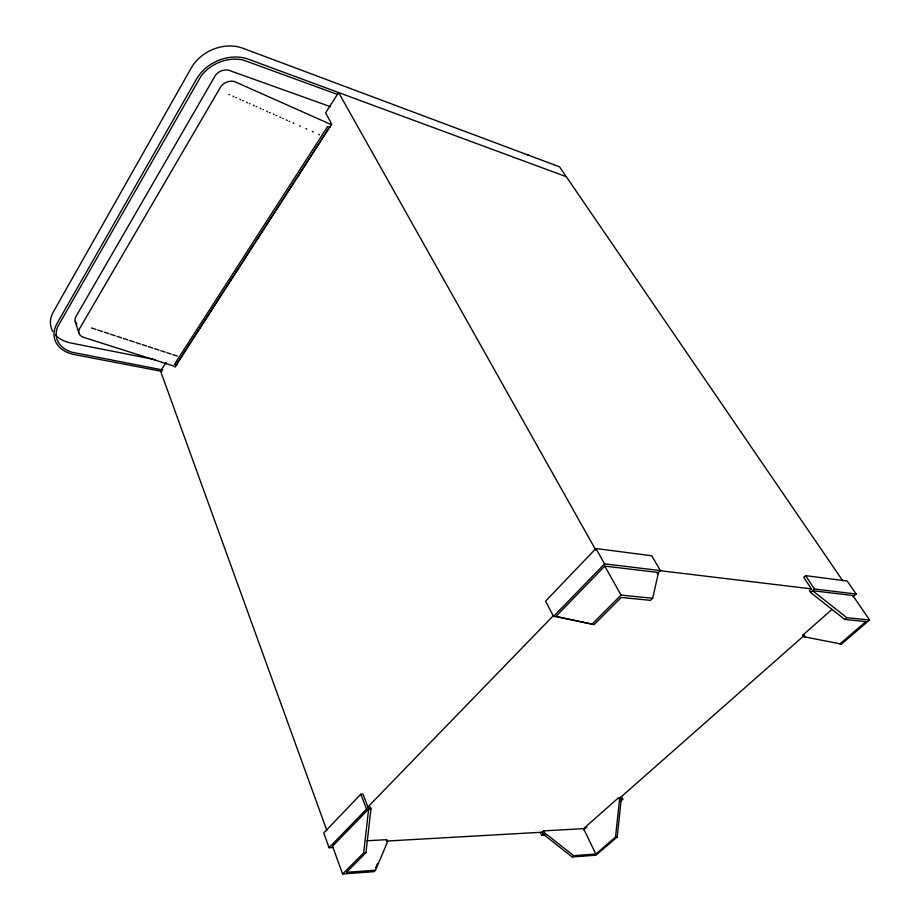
<?xml version="1.0" encoding="UTF-8"?>
<svg xmlns="http://www.w3.org/2000/svg" width="920" height="920" viewBox="0 0 920 920"><rect width="100%" height="100%" fill="white"/><g stroke="black" fill="none" stroke-linecap="round" stroke-linejoin="round"><path stroke-width="1.38" d="M542.961 833.98L572.171 856.968L573.678 855.657L595.815 854.036L615.526 837.073L619.539 799.399L618.654 797.663L583.556 828.644L543.616 830.875L542.144 832.209M572.171 856.968L595.999 855.197L617.205 836.97L621.207 799.342M342.608 874L363.653 852.92L368.678 808.99L332.534 846.193L342.608 874L374.026 871.665L375.521 870.205L387.653 841.627L386.894 839.661L366.919 840.788M375.521 870.205L346.38 872.344L365.941 852.771L370.967 808.91L370.173 806.874L367.897 806.955L362.952 794.121L360.824 794.19L323.759 832.945L329.072 847.711L333.362 847.458M555.691 616.619L594.113 624.588L621.23 597.459L650.543 600.357L652.659 598.276L658.513 572.493L604.75 566.11L555.691 616.619L553.541 616.434L545.583 601.151L595.918 548.527L651.682 555.76L660.433 570.584L657.133 573.861M375.682 867.767L377.349 863.869M166.117 362.457L160.574 371.128L326.91 830.656M177.169 363.204L328.394 128.788M174.972 367.034L331.729 124.096L325.611 112.873L338.606 92.54L595.838 550.16M367.781 807.081L553.61 615.434M329.072 847.711L366.551 809.071L370.967 808.91M553.541 616.434L604.543 563.868L660.433 570.584M591.801 624.404L621.046 595.102L652.659 598.276M852.966 596.827L856.152 594.021L847.239 581.049L805.575 575.632L803.723 577.323L811.394 588.869L809.381 590.686L810.6 592.514L844.767 619.47L865.938 621.563L839.914 643.966L841.524 644.092L869.572 619.976L852.817 595.481L812.613 590.709L846.814 617.688L869.572 619.976M540.396 832.634L541.592 835.21L544.433 832.646L543.616 830.875M810.6 592.514L814.487 589.019L856.152 594.021M841.524 644.092L804.091 636.801L802.953 635.019L831.91 609.466M583.763 829.84L586.983 826.999M619.252 798.548L804.264 635.432M620.644 801.136L622.759 799.284L621.471 796.755M844.767 619.47L846.814 617.688M289.179 121.359L289.754 121.325M282.635 118.45L283.222 118.415M276.069 115.529L276.655 115.495M269.445 112.585L270.043 112.562M262.798 109.629L263.396 109.606M256.105 106.651L256.714 106.628M249.377 103.661L249.998 103.649M242.615 100.659L243.236 100.636M235.808 97.635L236.428 97.612M228.965 94.587L229.597 94.576M363.653 852.92L365.941 852.771M615.526 837.073L617.205 836.97M541.592 835.21L545.767 834.969M386.204 841.075L542.248 832.209M527.689 155.123L528.482 155.192M618.654 797.663L620.321 797.606M619.539 799.399L622.759 799.284M804.091 636.801L805.713 636.928M802.953 635.019L804.574 635.156M659.157 570.584L811.681 588.904M162.886 369.989L71.783 352.188A33.189 23.299 -14.9 0 1 57.523 327.083L200.962 76.21A36.593 29.912 -25.8 0 1 243.19 60.018L337.628 94.484M161.931 371.392L74.646 354.625A35.374 24.828 -14.9 0 1 57.017 323.529L196.351 79.304A39.008 31.889 -25.8 0 1 248.572 59.271L566.306 176.709M175.582 366.631L83.582 337.341A10.557 7.406 -14.9 0 1 79.177 329.314L220.869 86.514A11.638 9.51 -25.8 0 1 234.14 81.397L331.671 124.798M155.308 359.674L71.001 343.034A35.133 24.886 -14.7 0 1 55.476 335.029M177.272 364.815L174.512 364.274L327.738 126.385L330.349 127.305M557.991 616.803L594.113 624.588M91.402 327.968L96.002 329.475M97.876 330.084L102.442 331.579M104.305 332.189L108.859 333.684M110.71 334.293L115.23 335.777M117.081 336.375L121.578 337.847M123.418 338.445L127.891 339.917M129.72 340.515L134.182 341.975M135.987 342.573L140.426 344.022M142.232 344.609L146.648 346.058M148.442 346.644L152.835 348.082M154.617 348.668L158.987 350.106M160.77 350.681L165.117 352.107M166.888 352.682L171.212 354.108M172.971 354.683L177.272 356.086M330.591 106.743L228.643 70.207A11.546 9.522 -25.8 0 0 215.475 75.256L75.394 317.549A10.488 7.429 -14.7 0 0 76.877 323.966M318.734 134.205L319.493 134.826M312.363 131.376L313.122 131.997M305.957 128.524L306.716 129.145M299.506 125.66L300.276 126.293M293.031 122.785L293.802 123.406M286.511 119.887L287.281 120.508M279.967 116.966L280.738 117.599M273.378 114.045L274.148 114.678M266.742 111.09L267.524 111.734M260.084 108.134L260.866 108.767M253.38 105.156L254.161 105.788M246.64 102.154L247.422 102.798M239.855 99.141L240.649 99.785M233.036 96.105L233.829 96.749M544.433 832.646L573.678 855.657M842.685 580.669L559.532 166.819L242.983 48.288A38.697 31.912 -25.8 0 0 191.153 68.126L53.406 311.822A35.133 24.886 -14.7 0 0 52.796 331.418M805.575 575.632L814.487 589.019M595.918 548.527L604.543 563.868M604.75 566.11L621.046 595.102M583.556 828.644L595.815 854.036M360.824 794.19L366.551 809.071M75.21 321.494L78.982 333.247"/></g></svg>
